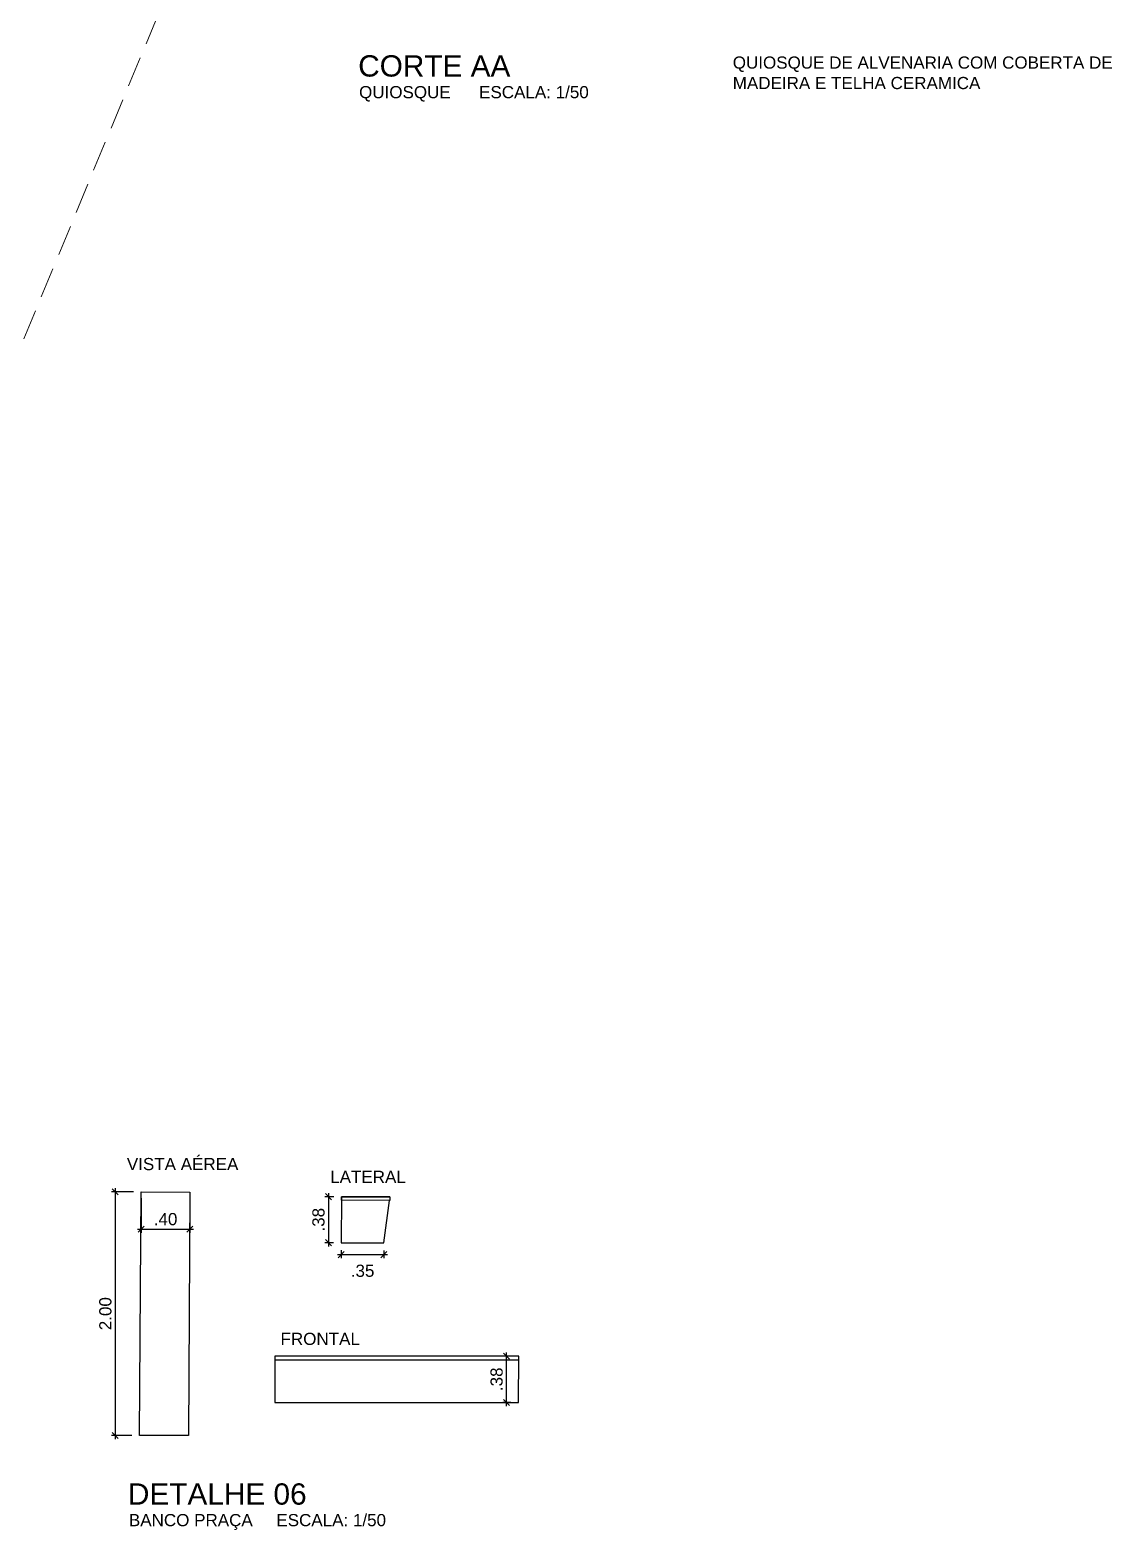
# Model space of a CAD drawing. Header units: metres. Extents: x 929 to 1666, y 1128 to 1372.
# Drawn here: x 1491.5 to 1500.39, y 1140.4 to 1152.72 of the extents above; entities that cross this region are included whole.
import ezdxf

# ---------------------------------------------------------------- set-up
doc = ezdxf.new("R2010")
doc.units = ezdxf.units.M
doc.linetypes.add('DASHED2', pattern=[0.375, 0.25, -0.125])
doc.layers.get('0').update_dxf_attribs({"lineweight": 5})
for name, color, linetype, lineweight in [('KIRYA - COTAS', 7, 'Continuous', 5), ('KIRYA - ELEVAÇÃO 03', 3, 'Continuous', 30), ('KIRYA - PROJEÇÃO', 7, 'DASHED2', 5)]:
    doc.layers.add(name, color=color, linetype=linetype, lineweight=lineweight)
doc.layers.add('KIRYA - TEXTO', color=7, linetype='Continuous')
doc.styles.add('EA_140_1-50', font='swissl.ttf', dxfattribs={"height": 0.175})
doc.styles.add('EA_80_1-50', font='swissl.ttf', dxfattribs={"height": 0.1})
doc.dimstyles.new('1-50', dxfattribs={"dimtxt": 0.1, "dimasz": 0.05, "dimexe": 0.03, "dimexo": 0.0625, "dimgap": 0.03, "dimtad": 1, "dimzin": 4, "dimdsep": 46, "dimtxsty": 'EA_80_1-50', "dimblk": 'OBLIQUE', "dimcen": 0.1, "dimdle": 0.03, "dimclrd": 144, "dimclre": 144, "dimclrt": 256, "dimadec": 0, "dimazin": 0, "dimtfac": 4, "dimtix": 1, "dimtmove": 2, "dimatfit": 3, "dimldrblk": 'OBLIQUE', "dimfxl": 1, "dimtolj": 1, "dimtzin": 4, "dimarcsym": 0})

# ---------------------------------------------------------------- blocks, each defined once
blk = doc.blocks.new('_OBLIQUE')
at = {"color": 0, "linetype": 'ByBlock'}
blk.add_line((-0.5, -0.5), (0.5, 0.5), dxfattribs=at)
blk = doc.blocks.new('*D416')
at = {"layer": 'Defpoints', "color": 0, "transparency": 16777216}
for p in [(1492.416, 1143.186), (1492.816, 1143.174), (1492.816, 1142.871)]:
    blk.add_point(p, dxfattribs=at)
at = {"layer": 'KIRYA - COTAS', "color": 144, "lineweight": -2, "transparency": 16777216}
for p, q in [((1492.416, 1143.124), (1492.416, 1142.841)), ((1492.816, 1143.111), (1492.816, 1142.841)), ((1492.386, 1142.871), (1492.846, 1142.871))]:
    blk.add_line(p, q, dxfattribs=at)
at = {"layer": 'KIRYA - COTAS', "color": 144, "lineweight": -2, "transparency": 16777216, "xscale": 0.05, "yscale": 0.05, "zscale": 0.05, "rotation": 180}
blk.add_blockref('_OBLIQUE', (1492.416, 1142.871), dxfattribs=at)
at = {"layer": 'KIRYA - COTAS', "color": 144, "lineweight": -2, "transparency": 16777216, "xscale": 0.05, "yscale": 0.05, "zscale": 0.05}
blk.add_blockref('_OBLIQUE', (1492.816, 1142.871), dxfattribs=at)
at = {"layer": 'KIRYA - COTAS', "transparency": 16777216, "insert": (1492.616, 1142.952), "char_height": 0.1, "attachment_point": 5, "style": 'EA_80_1-50'}
blk.add_mtext('\\A1;.40', dxfattribs=at)
blk = doc.blocks.new('*D417')
at = {"layer": 'Defpoints', "color": 0, "transparency": 16777216}
for p in [(1492.416, 1143.176), (1492.203, 1141.176), (1492.403, 1141.176)]:
    blk.add_point(p, dxfattribs=at)
at = {"layer": 'KIRYA - COTAS', "color": 144, "lineweight": -2, "transparency": 16777216}
for p, q in [((1492.203, 1143.206), (1492.203, 1141.146)), ((1492.353, 1143.176), (1492.173, 1143.176)), ((1492.34, 1141.176), (1492.173, 1141.176))]:
    blk.add_line(p, q, dxfattribs=at)
at = {"layer": 'KIRYA - COTAS', "color": 144, "lineweight": -2, "transparency": 16777216, "xscale": 0.05, "yscale": 0.05, "zscale": 0.05}
for p, rotation in [((1492.203, 1143.176), 90), ((1492.203, 1141.176), 270)]:
    blk.add_blockref('_OBLIQUE', p, dxfattribs=dict(at, rotation=rotation))
at = {"layer": 'KIRYA - COTAS', "transparency": 16777216, "insert": (1492.122, 1142.176), "char_height": 0.1, "attachment_point": 5, "rotation": 90, "style": 'EA_80_1-50'}
blk.add_mtext('\\A1;2.00', dxfattribs=at)
blk = doc.blocks.new('*D418')
at = {"layer": 'Defpoints', "color": 0, "transparency": 16777216}
for p in [(1494.061, 1143.137), (1493.954, 1142.759), (1494.059, 1142.759)]:
    blk.add_point(p, dxfattribs=at)
at = {"layer": 'KIRYA - COTAS', "color": 144, "lineweight": -2, "transparency": 16777216}
for p, q in [((1493.999, 1143.137), (1493.924, 1143.137)), ((1493.954, 1143.167), (1493.954, 1142.729)), ((1493.996, 1142.759), (1493.924, 1142.759))]:
    blk.add_line(p, q, dxfattribs=at)
at = {"layer": 'KIRYA - COTAS', "color": 144, "lineweight": -2, "transparency": 16777216, "xscale": 0.05, "yscale": 0.05, "zscale": 0.05}
for p, rotation in [((1493.954, 1143.137), 90), ((1493.954, 1142.759), 270)]:
    blk.add_blockref('_OBLIQUE', p, dxfattribs=dict(at, rotation=rotation))
at = {"layer": 'KIRYA - COTAS', "transparency": 16777216, "insert": (1493.872, 1142.948), "char_height": 0.1, "attachment_point": 5, "rotation": 90, "style": 'EA_80_1-50'}
blk.add_mtext('\\A1;.38', dxfattribs=at)
blk = doc.blocks.new('*D419')
at = {"layer": 'Defpoints', "color": 0, "transparency": 16777216}
for p in [(1494.059, 1142.759), (1494.409, 1142.757), (1494.409, 1142.661)]:
    blk.add_point(p, dxfattribs=at)
at = {"layer": 'KIRYA - COTAS', "color": 144, "lineweight": -2, "transparency": 16777216}
for p, q in [((1494.059, 1142.697), (1494.059, 1142.631)), ((1494.409, 1142.694), (1494.409, 1142.631)), ((1494.029, 1142.661), (1494.439, 1142.661))]:
    blk.add_line(p, q, dxfattribs=at)
at = {"layer": 'KIRYA - COTAS', "color": 144, "lineweight": -2, "transparency": 16777216, "xscale": 0.05, "yscale": 0.05, "zscale": 0.05, "rotation": 180}
blk.add_blockref('_OBLIQUE', (1494.059, 1142.661), dxfattribs=at)
at = {"layer": 'KIRYA - COTAS', "color": 144, "lineweight": -2, "transparency": 16777216, "xscale": 0.05, "yscale": 0.05, "zscale": 0.05}
blk.add_blockref('_OBLIQUE', (1494.409, 1142.661), dxfattribs=at)
at = {"layer": 'KIRYA - COTAS', "transparency": 16777216, "insert": (1494.234, 1142.528), "char_height": 0.1, "attachment_point": 5, "style": 'EA_80_1-50'}
blk.add_mtext('\\A1;.35', dxfattribs=at)
blk = doc.blocks.new('*D420')
at = {"layer": 'Defpoints', "color": 0, "transparency": 16777216}
for p in [(1495.416, 1141.827), (1495.514, 1141.827), (1495.514, 1141.447)]:
    blk.add_point(p, dxfattribs=at)
at = {"layer": 'KIRYA - COTAS', "color": 144, "lineweight": -2, "transparency": 16777216}
for p, q in [((1495.416, 1141.417), (1495.416, 1141.857)), ((1495.452, 1141.827), (1495.386, 1141.827)), ((1495.452, 1141.447), (1495.386, 1141.447))]:
    blk.add_line(p, q, dxfattribs=at)
at = {"layer": 'KIRYA - COTAS', "color": 144, "lineweight": -2, "transparency": 16777216, "xscale": 0.05, "yscale": 0.05, "zscale": 0.05}
for p, rotation in [((1495.416, 1141.827), 90), ((1495.416, 1141.447), 270)]:
    blk.add_blockref('_OBLIQUE', p, dxfattribs=dict(at, rotation=rotation))
at = {"layer": 'KIRYA - COTAS', "transparency": 16777216, "insert": (1495.335, 1141.637), "char_height": 0.1, "attachment_point": 5, "rotation": 90, "style": 'EA_80_1-50'}
blk.add_mtext('\\A1;.38', dxfattribs=at)

msp = doc.modelspace()

# ---------------------------------------------------------------- linework, layer by layer
at = {"layer": 'KIRYA - ELEVAÇÃO 03'}
for points in [[(1492.403, 1141.176), (1492.416, 1143.176), (1492.816, 1143.174), (1492.803, 1141.174), (1492.403, 1141.176)], [(1494.459, 1143.137), (1494.061, 1143.137), (1494.059, 1142.759)], [(1494.059, 1142.759), (1494.409, 1142.757), (1494.455, 1143.107)], [(1494.061, 1143.137), (1494.459, 1143.137), (1494.459, 1143.107), (1494.061, 1143.109), (1494.061, 1143.137)], [(1493.514, 1141.827), (1493.514, 1141.447), (1495.514, 1141.447), (1495.516, 1141.827), (1493.514, 1141.827)], [(1493.514, 1141.827), (1493.514, 1141.797), (1495.516, 1141.797), (1495.516, 1141.827), (1493.514, 1141.827)]]:
    msp.add_lwpolyline(points, dxfattribs=at)
at = {"layer": 'KIRYA - PROJEÇÃO'}
msp.add_lwpolyline([(1480.895, 1153.186), (1482.623, 1157.358), (1486.795, 1159.086), (1490.967, 1157.358), (1492.695, 1153.186), (1490.967, 1149.014), (1486.795, 1147.286), (1482.623, 1149.014), (1480.895, 1153.186)], dxfattribs=at)

# ---------------------------------------------------------------- texts
at = {"layer": 'KIRYA - TEXTO'}
for s, height, style, p in [('CORTE AA', 0.175, 'EA_140_1-50', (1494.198, 1152.339)), ('QUIOSQUE DE ALVENARIA COM COBERTA DE ', 0.1, 'EA_80_1-50', (1497.274, 1152.404)), ('MADEIRA E TELHA CERAMICA ', 0.1, 'EA_80_1-50', (1497.274, 1152.236)), ('QUIOSQUE      ESCALA: 1/50', 0.1, 'EA_80_1-50', (1494.205, 1152.161)), ('VISTA AÉREA', 0.1, 'EA_80_1-50', (1492.298, 1143.355)), ('LATERAL', 0.1, 'EA_80_1-50', (1493.968, 1143.25)), ('FRONTAL', 0.1, 'EA_80_1-50', (1493.56, 1141.919)), ('DETALHE 06', 0.175, 'EA_140_1-50', (1492.307, 1140.607)), ('BANCO PRAÇA     ESCALA: 1/50', 0.1, 'EA_80_1-50', (1492.315, 1140.43))]:
    msp.add_text(s, height=height, dxfattribs=dict(at, style=style)).set_placement(p)

# ---------------------------------------------------------------- dimensions: what is measured, and where the dimension line sits
at = {"layer": 'KIRYA - COTAS'}
for base, p1, p2, picture, middle in [((1492.203, 1141.176), (1492.416, 1143.176), (1492.403, 1141.176), '*D417', (1492.122, 1142.176)), ((1493.954, 1142.759), (1494.061, 1143.137), (1494.059, 1142.759), '*D418', (1493.872, 1142.948)), ((1495.416, 1141.827), (1495.514, 1141.447), (1495.514, 1141.827), '*D420', (1495.335, 1141.637))]:
    dim = msp.add_linear_dim(base=base, p1=p1, p2=p2, angle=90, dimstyle='1-50', dxfattribs=at)
    dim.commit()
    dim.dimension.update_dxf_attribs({"geometry": picture, "text_midpoint": middle})
dim = msp.add_linear_dim(base=(1492.816, 1142.871), p1=(1492.416, 1143.186), p2=(1492.816, 1143.174), dimstyle='1-50', dxfattribs=at)
dim.commit()
dim.dimension.update_dxf_attribs({"geometry": '*D416', "text_midpoint": (1492.616, 1142.952)})
dim = msp.add_linear_dim(base=(1494.409, 1142.661), p1=(1494.059, 1142.759), p2=(1494.409, 1142.757), dimstyle='1-50', dxfattribs=at)
dim.commit()
dim.dimension.update_dxf_attribs({"geometry": '*D419', "text_midpoint": (1494.234, 1142.528), "dimtype": 160})

doc.saveas('drawing.dxf')
